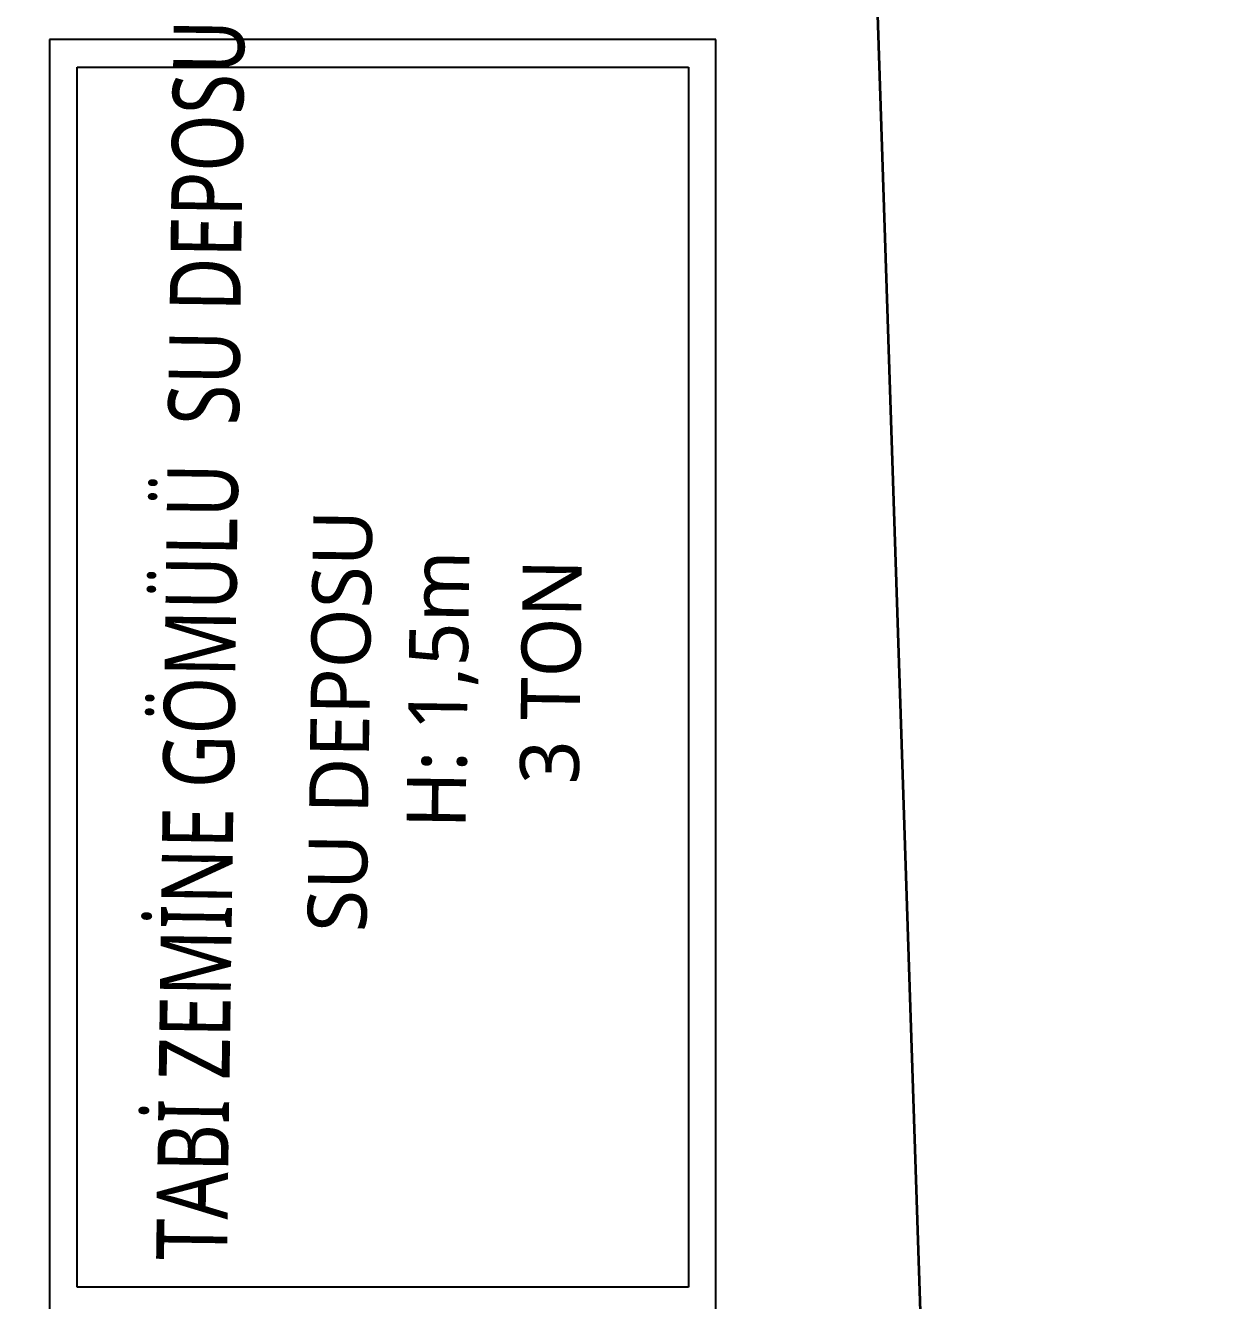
# Model space of a CAD drawing. Extents: x 386248 to 427517, y 4539405 to 4542296.
# Drawn here: x 388029.4 to 388078.2, y 4540848.3 to 4540900.4 of the extents above; entities that cross this region are included whole.
import ezdxf

# ---------------------------------------------------------------- set-up
doc = ezdxf.new("R2010")
doc.units = 0
doc.layers.add('A_ÇATI', color=4, linetype='Continuous')
for name, color, linetype, lineweight in [('DIŞ 2', 167, 'Continuous', 25), ('DUVAR', 4, 'Continuous', 35), ('GOR1', 51, 'Continuous', 25)]:
    doc.layers.add(name, color=color, linetype=linetype, lineweight=lineweight)
doc.styles.add('MAHAL_ADI', font='trebuc.ttf')

# ---------------------------------------------------------------- blocks, each defined once
blk = doc.blocks.new('G$C7BCEB638')
at = {"layer": 'A_ÇATI', "color": 251}
for p, q in [((139.1111742532812, 246.6005318155512, 14.1577920000003), (30.11117430729792, 246.6005318136886, 14.1577920000003)), ((30.11117430729792, 246.6005318136886, 14.1577920000003), (30.11117430729792, 38.1005318146199, 14.1577920000003)), ((139.1111742560752, 38.1005318146199, 14.1577920000003), (139.1111742532812, 246.6005318155512, 14.1577920000003)), ((34.61117425234988, 42.60053181368858, 14.1577920000003), (34.61117425607517, 242.1005318127573, 14.1577920000003)), ((34.61117425607517, 242.1005318127573, 14.1577920000003), (134.6111742551439, 242.1005318146199, 14.1577920000003)), ((134.6111742551439, 242.1005318146199, 14.1577920000003), (134.6111742523499, 42.60053181555122, 14.1577920000003)), ((134.6111742523499, 42.60053181555122, 14.1577920000003), (34.61117425234988, 42.60053181368858, 14.1577920000003))]:
    blk.add_line(p, q, dxfattribs=at)
at = {"layer": 'A_ÇATI', "color": 251, "linetype": 'Continuous', "style": 'MAHAL_ADI', "width": 0.800000000000001}
blk.add_text('TABİ ZEMİNE GÖMÜLÜ  SU DEPOSU', height=11.58131376485427, rotation=89.1830330124212, dxfattribs=at).set_placement((59.12767768418416, 46.9577766219154))
at = {"layer": 'A_ÇATI', "color": 251, "linetype": 'Continuous', "style": 'MAHAL_ADI'}
for s, p in [('SU DEPOSU', (81.93293548515067, 100.6033001299948)), ('H: 1,5m', (98.14360737008974, 117.5624577952549)), ('3 TON', (116.6603403841145, 124.7885367227718))]:
    blk.add_text(s, height=9.651094804045231, rotation=89.1830330124212, dxfattribs=at).set_placement(p)
blk = doc.blocks.new('G$C4DAE90D5')
at = {"layer": 'DUVAR'}
blk.add_lwpolyline([(2866.244882483501, 533.2680439911783), (991.6447020950727, 556.6595742478967), (741.3695904626511, 807.4012111909688), (738.3456363477744, 2337.754064522684), (2806.829380581621, 2337.754064522684), (2866.244882483501, 533.2680439911783)], dxfattribs=at)
at = {"layer": 'DIŞ 2'}
blk.add_blockref('G$C7BCEB638', (2645.10655670776, 1971.067323088646), dxfattribs=at)

msp = doc.modelspace()

# ---------------------------------------------------------------- block references
at = {"layer": 'GOR1', "xscale": 0.25, "yscale": 0.25, "zscale": 0.25}
msp.add_blockref('G$C4DAE90D5', (387361.6248017561, 4540345.423474962), dxfattribs=at)

doc.saveas('drawing.dxf')
